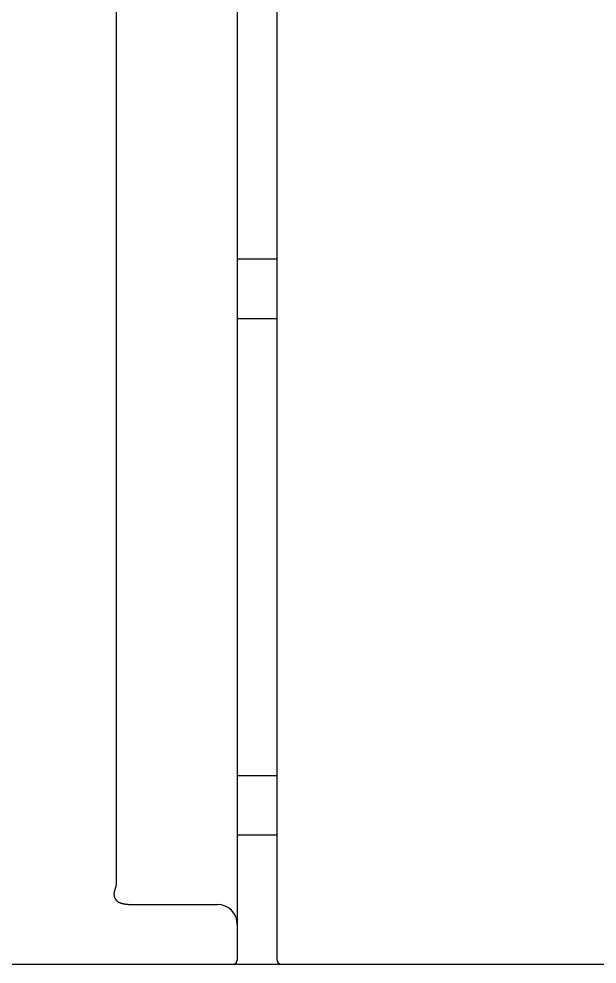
# Model space of a CAD drawing. Header units: millimetres. Extents: x 0 to 900, y 0 to 297.
# Drawn here: x 669.292 to 671.11, y 142.03 to 145.004 of the extents above; entities that cross this region are included whole.
import ezdxf

# ---------------------------------------------------------------- set-up
doc = ezdxf.new("R2010")
doc.units = ezdxf.units.MM

msp = doc.modelspace()

# ---------------------------------------------------------------- linework, layer by layer
at = {"color": 7, "linetype": 'Continuous'}
for p, q in [((669.59755814, 145.84292821), (669.59755657, 142.28042821)), ((669.97878072, 145.84292821), (669.97878072, 142.04292821)), ((670.10378072, 142.04292821), (670.10378072, 145.83042821)), ((669.97878072, 144.24917821), (670.10378072, 144.24917821)), ((669.97878072, 144.06167821), (670.10378072, 144.06167821)), ((669.97878072, 142.62417821), (670.10378072, 142.62417821)), ((669.97878072, 142.43667821), (670.10378072, 142.43667821)), ((669.64834782, 142.21792821), (669.91628072, 142.21792821)), ((668.67878072, 142.03042821), (680.42878072, 142.03042821))]:
    msp.add_line(p, q, dxfattribs=at)
for centre, radius, start, end in [((669.91628072, 142.15542821), 0.0625, 0, 90), ((669.96628072, 142.04292821), 0.0125, 270, 0), ((670.11628072, 142.04292821), 0.0125, 180, 270)]:
    msp.add_arc(centre, radius, start, end, dxfattribs=at)
msp.add_open_spline([(669.59755657, 142.28042821), (669.59755657, 142.28026843), (669.59755263, 142.27994494), (669.5975349, 142.27945312), (669.59750473, 142.27894704), (669.59746132, 142.27842397), (669.59740404, 142.27788423), (669.59733281, 142.27733131), (669.59724814, 142.27676935), (669.59715053, 142.27620021), (669.59704023, 142.27562342), (669.59691753, 142.27503864), (669.59678275, 142.27444545), (669.59663625, 142.27384347), (669.59647844, 142.27323231), (669.5963098, 142.27261154), (669.59613083, 142.27198077), (669.59594211, 142.27133959), (669.59574429, 142.27068762), (669.59553809, 142.27002448), (669.59532428, 142.26934982), (669.59510373, 142.26866329), (669.59487739, 142.26796458), (669.59464626, 142.2672534), (669.59441146, 142.26652948), (669.59417414, 142.26579258), (669.59393556, 142.26504247), (669.59369704, 142.26427896), (669.59345999, 142.26350191), (669.59322586, 142.26271121), (669.59299619, 142.26190678), (669.59277255, 142.26108857), (669.59255659, 142.26025656), (669.59234995, 142.25941072), (669.59215435, 142.25855101), (669.59197154, 142.2576774), (669.59180331, 142.25678989), (669.59165149, 142.25588851), (669.59151796, 142.25497328), (669.59140462, 142.2540442), (669.59131342, 142.25310127), (669.59124637, 142.25214444), (669.59120555, 142.25117359), (669.59119313, 142.25018852), (669.59121141, 142.24918896), (669.59126286, 142.24817459), (669.59135014, 142.24714497), (669.59147616, 142.2460995), (669.5916442, 142.24503739), (669.59185799, 142.24395752), (669.59212154, 142.24285984), (669.5924369, 142.24175271), (669.59280214, 142.24065272), (669.59321215, 142.23957635), (669.59366247, 142.23853176), (669.59415092, 142.23751982), (669.59467566, 142.23654055), (669.59523459, 142.23559441), (669.59582559, 142.23468178), (669.59644639, 142.23380307), (669.59709466, 142.23295864), (669.59776801, 142.23214873), (669.59846398, 142.2313735), (669.5991801, 142.23063297), (669.59991389, 142.229927), (669.60066295, 142.22925528), (669.60142496, 142.2286173), (669.60219777, 142.22801237), (669.60297943, 142.22743961), (669.60376818, 142.22689799), (669.60456251, 142.22638636), (669.60536117, 142.22590345), (669.60616318, 142.22544792), (669.60696778, 142.22501837), (669.60777447, 142.22461341), (669.60858298, 142.22423166), (669.60939325, 142.22387172), (669.61020544, 142.22353228), (669.61101981, 142.22321207), (669.61183674, 142.22290993), (669.6126567, 142.22262476), (669.61348025, 142.22235555), (669.61430808, 142.22210135), (669.61514049, 142.22186142), (669.61597894, 142.22163475), (669.61682133, 142.22142147), (669.61768283, 142.22121708), (669.61859936, 142.22101522), (669.61960811, 142.22080497), (669.6207342, 142.22057832), (669.62198859, 142.22033779), (669.62339033, 142.22008307), (669.6249627, 142.21981498), (669.62673435, 142.21953488), (669.62874044, 142.21924545), (669.631026, 142.21895103), (669.63360968, 142.21866321), (669.63642942, 142.21840368), (669.63937748, 142.21819253), (669.642361, 142.21804015), (669.64535212, 142.21794857), (669.64734896, 142.21792821), (669.64834782, 142.21792821)], degree=3, knots=[0, 0, 0, 0, 0.0045796708, 0.0092720629, 0.0141050222, 0.0191101067, 0.0243151748, 0.0296614421, 0.0350881247, 0.0406035012, 0.0462121802, 0.0519193323, 0.0577296366, 0.0636475153, 0.0696769833, 0.0758217873, 0.0820853039, 0.0884703632, 0.0949793219, 0.1016140159, 0.1083757498, 0.115265261, 0.1222828086, 0.1294278354, 0.1366994693, 0.1440967983, 0.1516182268, 0.1592615866, 0.1670244742, 0.1749042148, 0.1828980238, 0.1910030984, 0.1992165303, 0.2075358082, 0.2159597366, 0.2244873238, 0.2331174715, 0.2418500688, 0.2506858403, 0.2596265805, 0.2686753603, 0.2778365264, 0.2871164443, 0.2965240202, 0.3060699532, 0.3157670795, 0.3256313484, 0.3356823129, 0.3459442425, 0.3564463922, 0.3672275318, 0.3782924875, 0.3894329384, 0.4004390508, 0.4112971279, 0.4220280245, 0.432637384, 0.4431325875, 0.4535173457, 0.463793882, 0.4739627376, 0.4840238719, 0.4939762144, 0.5038174337, 0.5135450187, 0.5231566782, 0.532650635, 0.5420259304, 0.5512826476, 0.5604221034, 0.5694469439, 0.5783612792, 0.5871704576, 0.5958814245, 0.6045018449, 0.6130402161, 0.6215069476, 0.6299132745, 0.6382698011, 0.6465873541, 0.6548775485, 0.6631520784, 0.6714208192, 0.6796981108, 0.687981997, 0.6963151724, 0.7046047913, 0.713359935, 0.7232146989, 0.7341401382, 0.7462844842, 0.7598241541, 0.7749759713, 0.7920032749, 0.8112350741, 0.8330707897, 0.8580535763, 0.8857459659, 0.9142301581, 0.9427653328, 0.9713694181, 1, 1, 1, 1], dxfattribs=at)

doc.saveas('drawing.dxf')
